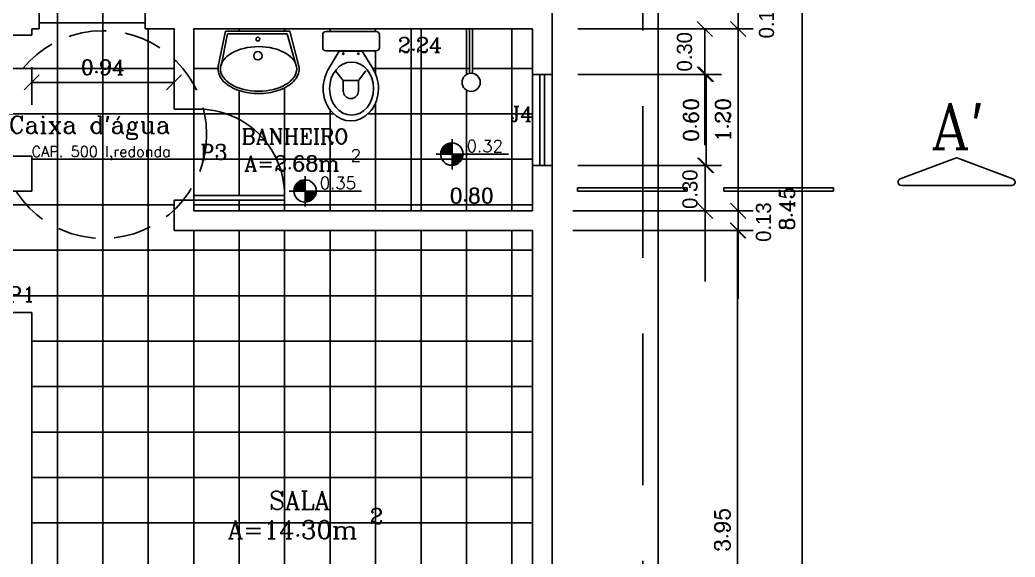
# Model space of a CAD drawing. Extents: x -36 to 60, y 199 to 483.
# Drawn here: x -30.29 to -23.72, y 224.41 to 227.95 of the extents above; entities that cross this region are included whole.
import ezdxf
from ezdxf.enums import TextEntityAlignment as Align

# ---------------------------------------------------------------- set-up
doc = ezdxf.new("R2010")
doc.units = 0
doc.header["$LTSCALE"] = 20
doc.linetypes.add('DASHED2', pattern=[0.375, 0.25, -0.125])
doc.layers.get('0').update_dxf_attribs({"linetype": 'CONTINUOUS'})
doc.layers.get('DEFPOINTS').update_dxf_attribs({"linetype": 'CONTINUOUS'})
for name, color, linetype in [('CONCRETO', 5, 'CONTINUOUS'), ('COTAS', 30, 'CONTINUOUS'), ('JANELA', 5, 'CONTINUOUS'), ('LAVATÓRIO', 5, 'CONTINUOUS'), ('PAREDE', 7, 'CONTINUOUS'), ('PISO', 244, 'CONTINUOUS'), ('PORTA', 1, 'CONTINUOUS'), ('TEXTO', 1, 'CONTINUOUS'), ('VASO', 5, 'CONTINUOUS'), ('VISTAL', 30, 'CONTINUOUS')]:
    doc.layers.add(name, color=color, linetype=linetype)
doc.styles.add('ROMANC', font='romanc')
doc.dimstyles.get("Standard").update_dxf_attribs({"dimscale": 0, "dimtxt": 0.1, "dimasz": 0.05, "dimexe": 0.1, "dimexo": 0.062, "dimgap": 0.05, "dimtad": 1, "dimtoh": 1, "dimzin": 0, "dimtxsty": 'ROMANC', "dimblk1": 'DOT', "dimblk2": 'DOT', "dimsah": 1, "dimcen": 0.09, "dimclrd": 202, "dimclre": 202, "dimclrt": 244, "dimazin": 3, "dimtfac": 1, "dimtofl": 0, "dimtmove": 0, "dimatfit": 3, "dimtolj": 1, "dimtzin": 0})

# ---------------------------------------------------------------- blocks, each defined once
blk = doc.blocks.new('*X3')
at = {"color": 0, "linetype": 'CONTINUOUS', "ltscale": 0.05}
for p, q in [((-55.4467, 9.8829), (-55.373, 9.9566)), ((-55.4466, 9.8865), (-55.3767, 9.9564)), ((-55.4463, 9.8904), (-55.3805, 9.9561)), ((-55.4458, 9.8944), (-55.3846, 9.9556)), ((-55.4449, 9.8988), (-55.389, 9.9547)), ((-55.444, 9.8821), (-55.372, 9.9541)), ((-55.4437, 9.9036), (-55.3938, 9.9535)), ((-55.4418, 9.909), (-55.3991, 9.9517)), ((-55.4404, 9.8821), (-55.372, 9.9505)), ((-55.4391, 9.9152), (-55.4054, 9.9489)), ((-55.4369, 9.8821), (-55.372, 9.947)), ((-55.4343, 9.9236), (-55.4138, 9.9441)), ((-55.4333, 9.8821), (-55.372, 9.9435)), ((-55.4298, 9.8821), (-55.372, 9.9399)), ((-55.4263, 9.8821), (-55.372, 9.9364)), ((-55.4227, 9.8821), (-55.372, 9.9328)), ((-55.4192, 9.8821), (-55.372, 9.9293)), ((-55.4157, 9.8821), (-55.372, 9.9258)), ((-55.4121, 9.8821), (-55.372, 9.9222)), ((-55.4086, 9.8821), (-55.372, 9.9187)), ((-55.4051, 9.8821), (-55.372, 9.9152)), ((-55.4015, 9.8821), (-55.372, 9.9116)), ((-55.398, 9.8821), (-55.372, 9.9081)), ((-55.3945, 9.8821), (-55.372, 9.9046)), ((-55.3909, 9.8821), (-55.372, 9.901)), ((-55.3874, 9.8821), (-55.372, 9.8975)), ((-55.3838, 9.8821), (-55.372, 9.894)), ((-55.3803, 9.8821), (-55.372, 9.8904)), ((-55.3768, 9.8821), (-55.372, 9.8869)), ((-55.3732, 9.8821), (-55.372, 9.8834)), ((-55.372, 9.8798), (-55.3697, 9.8821)), ((-55.372, 9.8763), (-55.3662, 9.8821)), ((-55.372, 9.8727), (-55.3626, 9.8821)), ((-55.372, 9.8692), (-55.3591, 9.8821)), ((-55.372, 9.8657), (-55.3556, 9.8821)), ((-55.372, 9.8621), (-55.352, 9.8821)), ((-55.372, 9.8586), (-55.3485, 9.8821)), ((-55.372, 9.8551), (-55.345, 9.8821)), ((-55.372, 9.8515), (-55.3414, 9.8821)), ((-55.372, 9.848), (-55.3379, 9.8821)), ((-55.372, 9.8445), (-55.3344, 9.8821)), ((-55.372, 9.8409), (-55.3308, 9.8821)), ((-55.372, 9.8374), (-55.3273, 9.8821)), ((-55.372, 9.8339), (-55.3237, 9.8821)), ((-55.372, 9.8303), (-55.3202, 9.8821)), ((-55.372, 9.8268), (-55.3167, 9.8821)), ((-55.372, 9.8232), (-55.3131, 9.8821)), ((-55.372, 9.8197), (-55.3096, 9.8821)), ((-55.372, 9.8162), (-55.3061, 9.8821)), ((-55.372, 9.8126), (-55.3025, 9.8821)), ((-55.372, 9.8091), (-55.299, 9.8821)), ((-55.369, 9.8086), (-55.2988, 9.8788)), ((-55.3651, 9.8089), (-55.2991, 9.875)), ((-55.3611, 9.8094), (-55.2996, 9.8709)), ((-55.3567, 9.8102), (-55.3004, 9.8665)), ((-55.352, 9.8115), (-55.3016, 9.8618)), ((-55.3467, 9.8132), (-55.3034, 9.8565)), ((-55.3405, 9.8159), (-55.3061, 9.8503)), ((-55.3324, 9.8205), (-55.3106, 9.8422))]:
    blk.add_line(p, q, dxfattribs=at)
blk = doc.blocks.new('_OBLIQUE')
at = {"color": 0, "linetype": 'BYBLOCK'}
blk.add_line((-0.5, -0.5), (0.5, 0.5), dxfattribs=at)
blk = doc.blocks.new('*D15')
at = {"color": 30, "linetype": 'BYBLOCK'}
for p, q in [((-30.2165, 227.395), (-30.2165, 227.6422)), ((-29.2765, 227.465), (-29.2765, 227.6422)), ((-30.2165, 227.5422), (-29.2765, 227.5422))]:
    blk.add_line(p, q, dxfattribs=at)
at = {"layer": 'DEFPOINTS', "color": 0, "linetype": 'BYBLOCK'}
for p in [(-29.2765, 227.5422), (-29.2765, 226.565), (-30.2165, 226.495)]:
    blk.add_point(p, dxfattribs=at)
at = {"color": 30, "linetype": 'BYBLOCK', "xscale": 0.1, "yscale": 0.1, "zscale": 0.1, "rotation": 180}
blk.add_blockref('_OBLIQUE', (-30.2165, 227.5422), dxfattribs=at)
at = {"color": 30, "linetype": 'BYBLOCK', "xscale": 0.1, "yscale": 0.1, "zscale": 0.1}
blk.add_blockref('_OBLIQUE', (-29.2765, 227.5422), dxfattribs=at)
at = {"color": 244, "linetype": 'BYBLOCK', "insert": (-29.7465, 227.6422), "char_height": 0.1, "attachment_point": 5, "style": 'ROMANC'}
blk.add_mtext('\\A1;0.94', dxfattribs=at)
blk = doc.blocks.new('*D16')
at = {"layer": 'DEFPOINTS', "color": 0, "linetype": 'BYBLOCK'}
for p in [(-28.7712, 227.6889), (-26.5362, 227.6889), (-26.5362, 227.6889)]:
    blk.add_point(p, dxfattribs=at)
at = {"color": 244, "linetype": 'BYBLOCK', "insert": (-27.6537, 227.7889), "char_height": 0.1, "attachment_point": 5, "style": 'ROMANC'}
blk.add_mtext('\\A1;2.24', dxfattribs=at)
blk = doc.blocks.new('*D17')
at = {"layer": 'DEFPOINTS', "color": 0, "linetype": 'BYBLOCK'}
for p in [(-27.7115, 226.695), (-26.9115, 226.695), (-26.9115, 226.695)]:
    blk.add_point(p, dxfattribs=at)
at = {"color": 244, "linetype": 'BYBLOCK', "insert": (-27.3115, 226.795), "char_height": 0.1, "attachment_point": 5, "style": 'ROMANC'}
blk.add_mtext('\\A1;0.80', dxfattribs=at)
blk = doc.blocks.new('*D62')
at = {"color": 30, "linetype": 'BYBLOCK'}
for p, q in [((-26.6115, 227.895), (-25.4531, 227.895)), ((-25.5531, 227.895), (-25.5531, 226.695)), ((-26.6115, 226.695), (-25.4531, 226.695))]:
    blk.add_line(p, q, dxfattribs=at)
at = {"layer": 'DEFPOINTS', "color": 0, "linetype": 'BYBLOCK'}
for p in [(-26.9115, 227.895), (-26.9115, 226.695), (-25.5531, 226.695)]:
    blk.add_point(p, dxfattribs=at)
at = {"color": 30, "linetype": 'BYBLOCK', "xscale": 0.1, "yscale": 0.1, "zscale": 0.1}
for p, rotation in [((-25.5531, 227.895), 90), ((-25.5531, 226.695), 270)]:
    blk.add_blockref('_OBLIQUE', p, dxfattribs=dict(at, rotation=rotation))
at = {"color": 244, "linetype": 'BYBLOCK', "insert": (-25.6531, 227.295), "char_height": 0.1, "attachment_point": 5, "rotation": 90, "style": 'ROMANC'}
blk.add_mtext('\\A1;1.20', dxfattribs=at)
blk = doc.blocks.new('*D63')
at = {"color": 30, "linetype": 'BYBLOCK'}
for p, q in [((-26.6115, 226.565), (-25.4566, 226.565)), ((-25.5566, 226.565), (-25.5566, 222.615)), ((-26.6115, 222.615), (-25.4566, 222.615))]:
    blk.add_line(p, q, dxfattribs=at)
at = {"layer": 'DEFPOINTS', "color": 0, "linetype": 'BYBLOCK'}
for p in [(-26.9115, 226.565), (-26.9115, 222.615), (-25.5566, 222.615)]:
    blk.add_point(p, dxfattribs=at)
at = {"color": 30, "linetype": 'BYBLOCK', "xscale": 0.1, "yscale": 0.1, "zscale": 0.1}
for p, rotation in [((-25.5566, 226.565), 90), ((-25.5566, 222.615), 270)]:
    blk.add_blockref('_OBLIQUE', p, dxfattribs=dict(at, rotation=rotation))
at = {"color": 244, "linetype": 'BYBLOCK', "insert": (-25.6566, 224.59), "char_height": 0.1, "attachment_point": 5, "rotation": 90, "style": 'ROMANC'}
blk.add_mtext('\\A1;3.95', dxfattribs=at)
blk = doc.blocks.new('*D69')
at = {"color": 30, "linetype": 'BYBLOCK'}
for p, q in [((-26.4815, 227.595), (-25.6639, 227.595)), ((-25.7639, 227.595), (-25.7639, 226.995)), ((-26.4815, 226.995), (-25.6639, 226.995))]:
    blk.add_line(p, q, dxfattribs=at)
at = {"layer": 'DEFPOINTS', "color": 0, "linetype": 'BYBLOCK'}
for p in [(-26.7815, 227.595), (-26.7815, 226.995), (-25.7639, 226.995)]:
    blk.add_point(p, dxfattribs=at)
at = {"color": 30, "linetype": 'BYBLOCK', "xscale": 0.1, "yscale": 0.1, "zscale": 0.1}
for p, rotation in [((-25.7639, 227.595), 90), ((-25.7639, 226.995), 270)]:
    blk.add_blockref('_OBLIQUE', p, dxfattribs=dict(at, rotation=rotation))
at = {"color": 244, "linetype": 'BYBLOCK', "insert": (-25.8639, 227.295), "char_height": 0.1, "attachment_point": 5, "rotation": 90, "style": 'ROMANC'}
blk.add_mtext('\\A1;0.60', dxfattribs=at)
blk = doc.blocks.new('*D70')
at = {"color": 30, "linetype": 'BYBLOCK'}
for p, q in [((-26.2902, 230.935), (-25.0307, 230.935)), ((-25.1307, 230.935), (-25.1307, 222.485)), ((-26.2902, 222.485), (-25.0307, 222.485))]:
    blk.add_line(p, q, dxfattribs=at)
at = {"layer": 'DEFPOINTS', "color": 0, "linetype": 'BYBLOCK'}
for p in [(-26.5902, 230.935), (-26.5902, 222.485), (-25.1307, 222.485)]:
    blk.add_point(p, dxfattribs=at)
at = {"color": 30, "linetype": 'BYBLOCK', "xscale": 0.1, "yscale": 0.1, "zscale": 0.1}
for p, rotation in [((-25.1307, 230.935), 90), ((-25.1307, 222.485), 270)]:
    blk.add_blockref('_OBLIQUE', p, dxfattribs=dict(at, rotation=rotation))
at = {"color": 244, "linetype": 'BYBLOCK', "insert": (-25.2307, 226.71), "char_height": 0.1, "attachment_point": 5, "rotation": 90, "style": 'ROMANC'}
blk.add_mtext('\\A1;8.45', dxfattribs=at)

msp = doc.modelspace()

# ---------------------------------------------------------------- linework, layer by layer
at = {"color": 30, "linetype": 'BYBLOCK'}
for p, q in [((-25.5531, 228.025), (-25.5531, 227.895)), ((-26.6115, 227.895), (-25.4531, 227.895)), ((-26.6115, 227.895), (-25.6731, 227.895)), ((-25.7731, 227.895), (-25.7731, 227.595)), ((-25.5531, 227.895), (-25.5531, 227.445)), ((-26.6115, 227.595), (-25.6731, 227.595)), ((-25.7731, 227.595), (-25.7731, 227.1284)), ((-26.6115, 226.995), (-25.6706, 226.995)), ((-25.7706, 226.995), (-25.7706, 226.695)), ((-26.6433, 226.695), (-25.4531, 226.695)), ((-26.6115, 226.695), (-25.6706, 226.695)), ((-25.7706, 226.695), (-25.7706, 226.2284)), ((-25.5531, 226.695), (-25.5531, 226.565)), ((-26.6433, 226.565), (-25.4531, 226.565)), ((-25.5531, 226.565), (-25.5531, 226.115))]:
    msp.add_line(p, q, dxfattribs=at)
at = {"layer": 'COTAS', "color": 244, "linetype": 'CONTINUOUS', "ltscale": 0.05}
for p, q in [((-27.4418, 227.1671), (-27.4418, 226.9669)), ((-27.547, 227.0691), (-27.0689, 227.0691)), ((-28.4114, 226.9233), (-28.4114, 226.7231)), ((-28.5166, 226.8253), (-28.0385, 226.8253))]:
    msp.add_line(p, q, dxfattribs=at)
at = {"layer": 'COTAS', "color": 3, "ltscale": 0.3}
for p, q in [((-26.6145, 226.8256), (-26.6145, 226.8474)), ((-26.6145, 226.8474), (-25.889, 226.8474)), ((-25.6482, 226.8474), (-24.9226, 226.8474)), ((-25.6482, 226.8256), (-25.6482, 226.8474)), ((-26.6145, 226.8256), (-25.889, 226.8256)), ((-25.6482, 226.8256), (-24.9226, 226.8256))]:
    msp.add_line(p, q, dxfattribs=at)
at = {"layer": 'COTAS', "color": 244, "linetype": 'CONTINUOUS', "ltscale": 0.05}
for centre in [(-27.4425, 227.0695), (-28.4121, 226.8257)]:
    msp.add_circle(centre, 0.074, dxfattribs=at)
at = {"layer": 'DEFPOINTS', "color": 0, "linetype": 'BYBLOCK'}
for p in [(-26.9115, 227.895), (-26.9115, 227.895), (-25.5531, 227.895), (-26.9115, 227.595), (-25.7731, 227.595), (-26.9115, 226.995), (-26.9433, 226.695), (-26.9115, 226.695), (-25.7706, 226.695), (-26.9433, 226.565), (-25.5531, 226.565)]:
    msp.add_point(p, dxfattribs=at)
at = {"layer": 'JANELA', "color": 1, "linetype": 'CONTINUOUS'}
for p, q in [((-26.9115, 227.595), (-26.9115, 226.995)), ((-26.7815, 227.595), (-26.7815, 226.995))]:
    msp.add_line(p, q, dxfattribs=at)
at = {"layer": 'JANELA', "color": 5, "linetype": 'CONTINUOUS'}
for p, q in [((-26.8615, 227.595), (-26.8615, 226.995)), ((-26.8315, 227.595), (-26.8315, 226.995))]:
    msp.add_line(p, q, dxfattribs=at)
at = {"layer": 'LAVATÓRIO', "color": 244}
for p, q in [((-27.3258, 227.895), (-27.3258, 227.6004)), ((-27.3058, 227.6004), (-27.3058, 227.895))]:
    msp.add_line(p, q, dxfattribs=at)
msp.add_circle((-27.3158, 227.5427), 0.06, dxfattribs=at)
at = {"layer": 'PAREDE', "color": 244, "linetype": 'CONTINUOUS', "ltscale": 0.1}
msp.add_line((-26.0815, 221.785), (-26.0815, 231.635), dxfattribs=at)
at = {"layer": 'PAREDE', "color": 30, "linetype": 'DASHED2', "ltscale": 0.2}
msp.add_line((-26.1815, 221.885), (-26.1815, 231.535), dxfattribs=at)
at = {"layer": 'PAREDE', "color": 7, "linetype": 'CONTINUOUS'}
for p, q in [((-26.7815, 227.595), (-26.7815, 228.79)), ((-30.1665, 227.895), (-30.1665, 228.025)), ((-29.4665, 227.895), (-29.4665, 228.025)), ((-30.2165, 227.895), (-30.1665, 227.895)), ((-30.2165, 227.855), (-30.2165, 227.895)), ((-29.4665, 227.895), (-29.2765, 227.895)), ((-29.2765, 227.365), (-29.2765, 227.895)), ((-29.1465, 227.895), (-26.9115, 227.895)), ((-29.1465, 227.365), (-29.1465, 227.895)), ((-26.9115, 227.595), (-26.9115, 227.895)), ((-30.3465, 227.855), (-30.2165, 227.855)), ((-29.2765, 227.365), (-29.1465, 227.365)), ((-30.3465, 227.055), (-30.2165, 227.055)), ((-30.2165, 226.825), (-30.2165, 227.055)), ((-26.9115, 226.695), (-26.9115, 226.995)), ((-26.7815, 222.485), (-26.7815, 226.995)), ((-30.3465, 226.825), (-30.2165, 226.825)), ((-29.2765, 226.565), (-29.2765, 226.765)), ((-29.2765, 226.765), (-29.1465, 226.765)), ((-29.1465, 226.695), (-29.1465, 226.765)), ((-29.1465, 226.695), (-26.9115, 226.695)), ((-29.2765, 226.565), (-26.9115, 226.565)), ((-26.9115, 222.615), (-26.9115, 226.565)), ((-30.3465, 226.025), (-30.2165, 226.025)), ((-30.2165, 224.295), (-30.2165, 226.025))]:
    msp.add_line(p, q, dxfattribs=at)
at = {"layer": 'PAREDE', "color": 244, "linetype": 'CONTINUOUS'}
for p, q in [((-28.2951, 227.8582), (-28.2951, 227.7706)), ((-27.9415, 227.8782), (-28.2751, 227.8782)), ((-27.9215, 227.7706), (-27.9215, 227.8582)), ((-28.2751, 227.7506), (-27.9415, 227.7506))]:
    msp.add_line(p, q, dxfattribs=at)
for centre, start, end in [((-28.2751, 227.8582), 90, 180), ((-27.9415, 227.8582), 0, 90), ((-28.2751, 227.7706), 180, 270), ((-27.9415, 227.7706), 270, 0)]:
    msp.add_arc(centre, 0.02, start, end, dxfattribs=at)
at = {"layer": 'PISO', "color": 30, "linetype": 'CONTINUOUS'}
for p, q in [((-30.0465, 230.705), (-30.0465, 222.615)), ((-30.0465, 230.705), (-30.0465, 222.615)), ((-29.7465, 230.705), (-29.7465, 222.615)), ((-29.4665, 227.935), (-30.1665, 227.935)), ((-29.4465, 227.895), (-29.4465, 222.615)), ((-29.1465, 227.895), (-29.1465, 226.765)), ((-28.8465, 227.895), (-28.8465, 227.8801)), ((-28.5465, 227.895), (-28.5465, 227.8801)), ((-28.2465, 227.895), (-28.2465, 227.8782)), ((-27.9465, 227.895), (-27.9465, 227.8782)), ((-27.6465, 227.895), (-27.6465, 226.695)), ((-27.3465, 227.895), (-27.3465, 227.5943)), ((-27.0465, 227.895), (-27.0465, 226.695)), ((-27.9465, 227.7506), (-27.9465, 227.5987)), ((-29.2765, 227.635), (-33.6515, 227.635)), ((-28.9861, 227.635), (-29.1465, 227.635)), ((-27.3258, 227.635), (-27.9658, 227.635)), ((-26.9115, 227.635), (-27.3058, 227.635)), ((-28.5465, 227.5066), (-28.5465, 226.695)), ((-28.8465, 227.4884), (-28.8465, 226.795)), ((-27.3465, 227.4912), (-27.3465, 226.695)), ((-29.1465, 227.365), (-29.1465, 226.795)), ((-27.9465, 227.4068), (-27.9465, 226.695)), ((-28.224, 227.335), (-33.6515, 227.335)), ((-28.2465, 227.3603), (-28.2465, 226.695)), ((-26.9115, 227.335), (-27.9957, 227.335)), ((-26.9115, 227.035), (-30.2165, 227.035)), ((-29.2765, 226.735), (-33.6515, 226.735)), ((-26.9115, 226.735), (-29.1465, 226.735)), ((-28.8465, 226.765), (-28.8465, 226.695)), ((-29.1465, 226.565), (-29.1465, 222.615)), ((-28.8465, 226.565), (-28.8465, 222.615)), ((-28.5465, 226.565), (-28.5465, 222.615)), ((-28.2465, 226.565), (-28.2465, 222.615)), ((-27.9465, 226.565), (-27.9465, 222.615)), ((-27.6465, 226.565), (-27.6465, 222.615)), ((-27.3465, 226.565), (-27.3465, 222.615)), ((-27.0465, 226.565), (-27.0465, 222.615)), ((-26.9115, 226.435), (-33.6515, 226.435)), ((-26.9115, 226.135), (-33.6515, 226.135)), ((-26.9115, 225.835), (-30.2165, 225.835)), ((-26.9115, 225.535), (-30.2165, 225.535)), ((-26.9115, 225.235), (-30.2165, 225.235)), ((-26.9115, 224.935), (-30.2165, 224.935)), ((-26.9115, 224.635), (-30.2165, 224.635))]:
    msp.add_line(p, q, dxfattribs=at)
at = {"layer": 'PISO', "color": 244, "linetype": 'CONTINUOUS'}
msp.add_line((-27.7115, 226.695), (-27.7115, 227.895), dxfattribs=at)
at = {"layer": 'PISO', "color": 7, "linetype": 'CONTINUOUS'}
for p, q in [((-26.9115, 227.595), (-26.7815, 227.595)), ((-26.9115, 226.995), (-26.7815, 226.995))]:
    msp.add_line(p, q, dxfattribs=at)
at = {"layer": 'PORTA', "color": 1, "linetype": 'CONTINUOUS'}
msp.add_lwpolyline([(-29.1465, 226.765), (-28.5465, 226.765), (-28.5465, 226.795), (-29.1465, 226.795)], close=True, dxfattribs=at)
at = {"layer": 'PORTA', "color": 244, "linetype": 'CONTINUOUS'}
msp.add_arc((-29.1173, 226.795), 0.5708, 360, 92.9376, dxfattribs=at)
at = {"layer": 'TEXTO', "color": 244, "linetype": 'CONTINUOUS', "ltscale": 0.5}
for p, q in [((-28.9846, 227.6489), (-28.9376, 227.8801)), ((-28.9652, 227.6524), (-28.9237, 227.8628)), ((-28.9376, 227.8801), (-28.5123, 227.8801)), ((-28.9237, 227.8628), (-28.5296, 227.8628)), ((-28.5296, 227.8628), (-28.4745, 227.6675)), ((-28.4527, 227.6489), (-28.5123, 227.8801))]:
    msp.add_line(p, q, dxfattribs=at)
at = {"layer": 'TEXTO', "color": 3, "linetype": 'CONTINUOUS', "ltscale": 0.3}
for p, q in [((-24.1192, 227.0423), (-24.4832, 226.9055)), ((-24.1034, 227.0423), (-23.7395, 226.9055)), ((-25.889, 226.8474), (-25.889, 226.8256)), ((-24.9226, 226.8474), (-24.9226, 226.8256)), ((-23.7474, 226.8619), (-24.4753, 226.8619))]:
    msp.add_line(p, q, dxfattribs=at)
at = {"layer": 'TEXTO', "color": 244, "linetype": 'CONTINUOUS', "ltscale": 0.5}
for centre, radius in [((-28.7232, 227.8283), 0.0124), ((-28.7232, 227.7179), 0.0278)]:
    msp.add_circle(centre, radius, dxfattribs=at)
at = {"layer": 'TEXTO', "color": 3, "linetype": 'CONTINUOUS', "ltscale": 0.3}
for centre, start, end in [((-24.1113, 227.0212), 69.39862, 110.60138), ((-24.1113, 227.0212), 69.39862, 110.60138), ((-24.4753, 226.8844), 110.60138, 270), ((-23.7474, 226.8844), 270, 69.39862)]:
    msp.add_arc(centre, 0.0225, start, end, dxfattribs=at)
at = {"layer": 'TEXTO', "color": 244, "linetype": 'CONTINUOUS', "ltscale": 0.5}
msp.add_ellipse((-28.7186, 227.6315), major_axis=(0.2518, 0), ratio=0.583333, dxfattribs=at)
msp.add_open_spline([(-28.9846, 227.6489), (-28.9857, 227.643), (-28.9862, 227.6372), (-28.9862, 227.6178), (-28.9833, 227.6035), (-28.9712, 227.5753), (-28.9619, 227.5615), (-28.9251, 227.5233), (-28.8882, 227.502), (-28.8051, 227.4749), (-28.7619, 227.4689), (-28.6754, 227.4689), (-28.6322, 227.4749), (-28.5491, 227.502), (-28.5122, 227.5233), (-28.4754, 227.5615), (-28.4661, 227.5753), (-28.454, 227.6035), (-28.4511, 227.6178), (-28.4511, 227.6315), (-28.4511, 227.6317), (-28.4511, 227.6319), (-28.4511, 227.6325), (-28.4512, 227.633), (-28.4512, 227.6339), (-28.4512, 227.6344), (-28.4512, 227.6358), (-28.4513, 227.6367), (-28.4514, 227.6386), (-28.4515, 227.6395), (-28.4516, 227.6414), (-28.4517, 227.6423), (-28.4519, 227.6442), (-28.4521, 227.6451), (-28.4523, 227.6465), (-28.4523, 227.647), (-28.4525, 227.648), (-28.4526, 227.6484), (-28.4527, 227.6489)], degree=3, knots=[1.516097, 1.516097, 1.516097, 1.516097, 1.572637, 1.572637, 1.707942, 1.707942, 1.843246, 1.843246, 2.113855, 2.113855, 2.384465, 2.384465, 2.655074, 2.655074, 2.925683, 2.925683, 3.060988, 3.060988, 3.196292, 3.196292, 3.196292, 3.252833, 3.252833, 3.388137, 3.388137, 3.523442, 3.523442, 3.794051, 3.794051, 4.06466, 4.06466, 4.335269, 4.335269, 4.605879, 4.605879, 4.741183, 4.741183, 4.876488, 4.876488, 4.876488, 4.876488], dxfattribs=at)
at = {"layer": 'VASO', "color": 244}
for p, q in [((-28.1399, 227.7506), (-28.1399, 227.7478)), ((-28.1099, 227.7478), (-28.0339, 227.7478)), ((-28.0799, 227.7478), (-28.0799, 227.7506)), ((-28.0339, 227.7478), (-27.9612, 227.6274)), ((-28.1599, 227.5558), (-28.2099, 227.6182)), ((-28.0599, 227.5558), (-28.0099, 227.6182)), ((-28.1599, 227.4858), (-28.1599, 227.5558)), ((-28.1599, 227.5558), (-28.1099, 227.5558)), ((-28.1599, 227.4958), (-28.1599, 227.4858)), ((-28.1099, 227.5558), (-28.0599, 227.5558)), ((-28.0599, 227.5558), (-28.0599, 227.4858)), ((-28.1099, 227.4358), (-28.1099, 227.4358))]:
    msp.add_line(p, q, dxfattribs=at)
msp.add_lwpolyline([(-28.0508, 227.7478), (-28.1859, 227.7478), (-28.2586, 227.6274)], dxfattribs=at)
for centre in [(-28.1599, 227.7321), (-28.0599, 227.7321)]:
    msp.add_circle(centre, 0.005, dxfattribs=at)
for start, end in [(180, 270), (270, 0)]:
    msp.add_arc((-28.1099, 227.4858), 0.05, start, end, dxfattribs=at)
msp.add_ellipse((-28.1099, 227.5028), major_axis=(0, -0.215), ratio=0.848837, start_param=-2.189281, end_param=2.189281, dxfattribs=at)
msp.add_ellipse((-28.1051, 227.5011), major_axis=(0, -0.175), ratio=0.828571, dxfattribs=at)
at = {"layer": 'VISTAL', "linetype": 'DASHED2', "ltscale": 0.05}
msp.add_circle((-29.7469, 227.1978), 0.685, dxfattribs=at)

# ---------------------------------------------------------------- block references
at = {"color": 30, "linetype": 'BYBLOCK', "xscale": 0.1, "yscale": 0.1, "zscale": 0.1}
for p, rotation in [((-25.7731, 227.895), 90), ((-25.5531, 227.895), 270), ((-25.7731, 227.595), 270), ((-25.7706, 226.995), 90), ((-25.7706, 226.695), 270), ((-25.5531, 226.695), 90), ((-25.5531, 226.565), 270)]:
    msp.add_blockref('_OBLIQUE', p, dxfattribs=dict(at, rotation=rotation))
at = {"layer": 'COTAS', "color": 244, "linetype": 'CONTINUOUS', "ltscale": 0.05}
for p in [(27.9302, 217.187), (26.9606, 216.9432)]:
    msp.add_blockref('*X3', p, dxfattribs=at)

# ---------------------------------------------------------------- texts
at = {"color": 244, "linetype": 'BYBLOCK', "char_height": 0.1, "attachment_point": 5, "rotation": 90}
for s, insert in [('\\A1;0.13', (-25.3655, 227.9626)), ('\\A1;0.30', (-25.9069, 227.7441)), ('\\A1;0.30', (-25.8706, 226.8374)), ('\\A1;0.13', (-25.3853, 226.6203))]:
    msp.add_mtext(s, dxfattribs=dict(at, insert=insert))
at = {"layer": 'TEXTO', "color": 1, "ltscale": 0.3, "style": 'ROMANC'}
for s, p in [('J4', (-27.0563, 227.2836)), ('P3', (-29.1046, 227.0327)), ('P1', (-30.3732, 226.0935))]:
    msp.add_text(s, height=0.1, rotation=360, dxfattribs=at).set_placement(p)
at = {"layer": 'TEXTO', "color": 3, "linetype": 'CONTINUOUS', "ltscale": 0.3, "style": 'ROMANC'}
msp.add_text("A'", height=0.3, dxfattribs=at).set_placement((-24.2817, 227.1042))
at = {"layer": 'TEXTO', "color": 244, "ltscale": 0.3, "style": 'ROMANC'}
msp.add_text("Caixa d'água", height=0.114336, dxfattribs=at).set_placement((-30.3669, 227.2056))
at = {"layer": 'TEXTO', "color": 1, "style": 'ROMANC'}
for s, height, p in [('BANHEIRO', 0.1, (-28.832, 227.1357)), ('A=2.68m', 0.1, (-28.8128, 226.957)), ('2', 0.08, (-28.1105, 227.0201)), ('SALA', 0.12, (-28.6493, 224.7248)), ('2', 0.1, (-27.983, 224.63)), ('A=14.30m', 0.12, (-28.923, 224.5305))]:
    msp.add_text(s, height=height, dxfattribs=at).set_placement(p)
at = {"layer": 'TEXTO', "color": 244, "linetype": 'CONTINUOUS', "style": 'ROMANC'}
msp.add_text('CAP. 500 l,redonda', height=0.07, dxfattribs=at).set_placement((-29.7583, 227.0753), align=Align.MIDDLE)
at = {"layer": 'TEXTO', "color": 244, "ltscale": 0.3, "style": 'ROMANC'}
for s, p in [('0.32', (-27.3454, 227.0819)), ('0.35', (-28.315, 226.8382))]:
    msp.add_text(s, height=0.08, rotation=360, dxfattribs=at).set_placement(p)

# ---------------------------------------------------------------- dimensions: what is measured, and where the dimension line sits
at = {"layer": 'CONCRETO', "color": 30, "linetype": 'CONTINUOUS'}
for base, p1, p2, override, picture, middle in [((-26.5362194235, 227.6888524162), (-28.7712194235, 227.6888524162), (-26.5362194235, 227.6888524162), {"dimtxt": 0.1, "dimasz": 0.1, "dimexo": 0.9, "dimtoh": 0, "dimblk1": 'OBLIQUE', "dimblk2": 'OBLIQUE', "dimse1": 1, "dimse2": 1, "dimsd1": 1, "dimsd2": 1, "dimclrd": 30, "dimclre": 30, "dimclrt": 244}, '*D16', (-27.6537194235, 227.7888524162)), ((-29.2765, 227.5422), (-30.2165, 226.495), (-29.2765, 226.565), {"dimtxt": 0.1, "dimasz": 0.1, "dimexo": 0.9, "dimtoh": 0, "dimblk1": 'OBLIQUE', "dimblk2": 'OBLIQUE', "dimclrd": 30, "dimclre": 30, "dimclrt": 244}, '*D15', (-29.7465, 227.6422)), ((-26.9115, 226.695), (-27.7115, 226.695), (-26.9115, 226.695), {"dimtxt": 0.1, "dimasz": 0.1, "dimexo": 0.9, "dimtoh": 0, "dimblk1": 'OBLIQUE', "dimblk2": 'OBLIQUE', "dimse1": 1, "dimse2": 1, "dimsd1": 1, "dimsd2": 1, "dimclrd": 30, "dimclre": 30, "dimclrt": 244}, '*D17', (-27.3115, 226.795))]:
    dim = msp.add_linear_dim(base=base, p1=p1, p2=p2, dimstyle='STANDARD', override=override, dxfattribs=at)
    dim.commit()
    dim.dimension.update_dxf_attribs({"geometry": picture, "text_midpoint": middle})
at = {"layer": 'COTAS', "color": 30, "linetype": 'CONTINUOUS'}
for base, p1, p2, picture, middle in [((-25.1307, 222.485), (-26.5902, 230.935), (-26.5902, 222.485), '*D70', (-25.2307, 226.71)), ((-25.5531, 226.695), (-26.9115, 227.895), (-26.9115, 226.695), '*D62', (-25.6531, 227.295)), ((-25.7639, 226.995), (-26.7815, 227.595), (-26.7815, 226.995), '*D69', (-25.8639, 227.295)), ((-25.5566, 222.615), (-26.9115, 226.565), (-26.9115, 222.615), '*D63', (-25.6566, 224.59))]:
    dim = msp.add_linear_dim(base=base, p1=p1, p2=p2, angle=90, dimstyle='STANDARD', override={"dimtxt": 0.1, "dimasz": 0.1, "dimexo": 0.3, "dimtoh": 0, "dimblk1": 'OBLIQUE', "dimblk2": 'OBLIQUE', "dimclrd": 30, "dimclre": 30, "dimclrt": 244}, dxfattribs=at)
    dim.commit()
    dim.dimension.update_dxf_attribs({"geometry": picture, "text_midpoint": middle})

doc.saveas('drawing.dxf')
